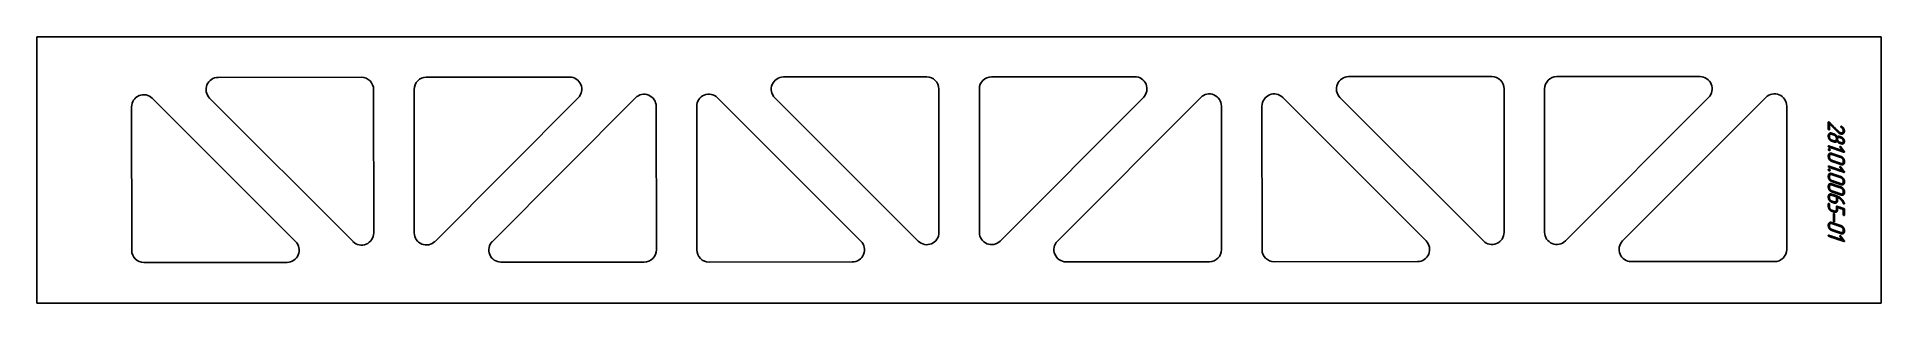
# Model space of a CAD drawing. Header units: millimetres. Extents: x 32 to 2308, y 66 to 394.
import ezdxf

# ---------------------------------------------------------------- set-up
doc = ezdxf.new("R2010")
doc.units = ezdxf.units.MM
doc.linetypes.add('K5LT_BASIC', pattern=[0])
doc.layers.add('Engraving', color=7, linetype='Continuous')

msp = doc.modelspace()

# ---------------------------------------------------------------- linework, layer by layer
at = {"color": 143, "linetype": 'K5LT_BASIC', "lineweight": 25, "true_color": 0x33acca}
for p, q in [((32.2, 66.1), (32.2, 394.2)), ((2307.9, 394.2), (32.2, 394.2)), ((2307.9, 66.1), (2307.9, 394.2)), ((255.9, 344.3), (432.7, 344.4)), ((512.7, 344.5), (689.5, 344.7)), ((953.3, 344.8), (1130.2, 344.9)), ((1210.2, 345), (1387, 345.1)), ((1650.8, 345.2), (1827.7, 345.2)), ((1907.7, 345.2), (2084.5, 345.2)), ((422.3, 142), (245.3, 318.7)), ((447.7, 329.4), (447.8, 152.7)), ((497.8, 152.7), (497.7, 329.5)), ((700.1, 319.1), (523.5, 142.1)), ((594.2, 142.2), (770.8, 319.1)), ((872, 319.2), (1049, 142.5)), ((1119.7, 142.5), (942.8, 319.2)), ((1145.2, 329.9), (1145.3, 153.2)), ((1195.3, 153.2), (1195.2, 330)), ((1397.6, 319.5), (1220.9, 142.6)), ((1291.6, 142.6), (1468.3, 319.5)), ((1569.5, 319.5), (1746.4, 142.8)), ((1817.1, 142.8), (1640.2, 319.6)), ((1842.7, 330.2), (1842.7, 153.4)), ((1892.7, 153.4), (1892.7, 330.2)), ((2095.1, 319.6), (1918.3, 142.8)), ((1989, 142.8), (2165.8, 319.6)), ((149.2, 131.1), (149, 308)), ((174.6, 318.6), (351.5, 142)), ((796.4, 308.5), (796.6, 131.7)), ((846.6, 131.7), (846.4, 308.6)), ((1493.9, 308.9), (1494, 132.1)), ((1544, 132.1), (1543.9, 308.9)), ((2191.4, 309), (2191.4, 132.2)), ((341, 116.3), (164.2, 116.2)), ((781.6, 116.7), (604.8, 116.6)), ((1038.4, 116.9), (861.6, 116.7)), ((1479, 117.1), (1302.2, 117)), ((1735.8, 117.2), (1559, 117.1)), ((2176.4, 117.2), (1999.6, 117.2)), ((2307.9, 66.1), (32.2, 66.1))]:
    msp.add_line(p, q, dxfattribs=at)
for centre, start, end in [((255.9, 329.3), 90.0499, 225.0549), ((432.7, 329.4), 0.0499, 90.0499), ((512.7, 329.5), 90.0499, 180.0499), ((689.5, 329.7), 315.045, 90.0499), ((953.4, 329.8), 90.03, 225.035), ((1130.2, 329.9), 0.03, 90.03), ((1210.2, 330), 90.03, 180.03), ((1387, 330.1), 315.025, 90.03), ((1650.8, 330.2), 90.01, 225.015), ((1827.7, 330.2), 0.01, 90.01), ((1907.7, 330.2), 90.01, 180.01), ((2084.5, 330.2), 315.005, 90.01), ((164, 308), 45.0549, 180.0599), ((781.4, 308.5), 0.04, 135.045), ((861.4, 308.6), 45.035, 180.04), ((1478.9, 308.9), 0.02, 135.025), ((1558.9, 308.9), 45.015, 180.02), ((2176.4, 309), 0, 135.005), ((340.9, 131.3), 270.0599, 45.0549), ((432.8, 152.6), 225.0549, 0.0499), ((512.8, 152.7), 180.0499, 315.045), ((604.8, 131.6), 135.045, 270.04), ((1038.4, 131.9), 270.04, 45.035), ((1130.3, 153.1), 225.035, 0.03), ((1210.3, 153.2), 180.03, 315.025), ((1302.2, 132), 135.025, 270.02), ((1735.8, 132.2), 270.02, 45.015), ((1827.7, 153.4), 225.015, 0.01), ((1907.7, 153.4), 180.01, 315.005), ((1999.6, 132.2), 135.005, 270), ((164.2, 131.2), 180.0599, 270.0599), ((781.6, 131.7), 270.04, 0.04), ((861.6, 131.7), 180.04, 270.04), ((1479, 132.1), 270.02, 0.02), ((1559, 132.1), 180.02, 270.02), ((2176.4, 132.2), 270, 0)]:
    msp.add_arc(centre, 15, start, end, dxfattribs=at)
at = {"layer": 'Engraving', "color": 143, "linetype": 'K5LT_BASIC', "lineweight": 25, "true_color": 0x33acca}
for points, knots in [([(2242.8, 280.5), (2242.8, 284.8), (2242.8, 289), (2242.8, 289.3), (2243, 289.4), (2243.2, 289.6), (2243.5, 289.5), (2243.7, 289.4), (2243.9, 289.2), (2249.8, 283.3), (2255.7, 277.4), (2256, 277.2), (2256.2, 276.9), (2256.5, 276.7), (2256.7, 276.6), (2257.3, 276.2), (2257.8, 276), (2259.2, 275.5), (2260.2, 276.4), (2260.7, 276.7), (2261, 277.3), (2261.2, 277.9), (2261.2, 278.6), (2261.2, 279.6), (2260.7, 280.6), (2260.1, 281.7), (2258.8, 282.7), (2258.6, 282.8), (2258.5, 283), (2258.4, 283.2), (2258.3, 283.5), (2258.3, 283.8), (2258.5, 283.9), (2258.7, 284.1), (2259, 284), (2259.2, 283.9), (2259.3, 283.8), (2261, 282.6), (2261.9, 281.1), (2262.7, 279.7), (2262.7, 278.2), (2262.7, 276.2), (2261.3, 275.1), (2259.8, 273.9), (2257.8, 274.6), (2257.1, 274.8), (2256.4, 275.2), (2255.8, 275.7), (2254.9, 276.5), (2249.5, 281.8), (2244.2, 287.2), (2244.2, 283.6), (2244.2, 280), (2244.2, 279.8), (2244, 279.6), (2243.7, 279.5), (2243.5, 279.6), (2243.2, 279.7), (2243, 279.9), (2242.8, 280.2), (2242.8, 280.5)], [0, 0, 0, 3.047826, 3.047826, 3.226196, 3.226196, 3.425035, 3.425035, 3.570989, 3.570989, 9.561221, 9.561221, 9.825724, 9.825724, 10.050668, 10.050668, 10.473601, 10.473601, 11.396415, 11.396415, 11.832946, 11.832946, 12.317549, 12.317549, 13.072233, 13.072233, 14.062635, 14.062635, 14.240973, 14.240973, 14.40613, 14.40613, 14.588981, 14.588981, 14.779051, 14.779051, 14.881829, 14.881829, 16.249197, 16.249197, 17.325971, 17.325971, 18.610175, 18.610175, 19.935785, 19.935785, 20.483021, 20.483021, 21.195978, 21.195978, 26.62229, 26.62229, 29.191003, 29.191003, 29.365522, 29.365522, 29.547183, 29.547183, 29.763638, 29.763638, 30, 30, 30]), ([(2247, 265.6), (2245.3, 266.2), (2244, 267.9), (2242.8, 269.6), (2242.8, 271.3), (2242.8, 272.1), (2242.8, 272.8), (2242.8, 274.4), (2244, 275.3), (2245.2, 276.2), (2247, 275.6), (2248.5, 275.1), (2249.9, 274.6), (2251, 274.2), (2252, 273.3), (2253, 272.4), (2253.7, 271), (2254.3, 271.6), (2255.1, 271.7), (2256, 271.8), (2257, 271.5), (2257.7, 271.2), (2258.4, 271), (2260.1, 270.4), (2261.4, 268.7), (2262.1, 267.9), (2262.4, 267.1), (2262.5, 266.6), (2262.6, 266.2), (2262.6, 266), (2262.7, 265.7), (2262.7, 265.5), (2262.7, 265.3), (2262.7, 263.5), (2261.4, 262.7), (2260.8, 262.3), (2260.1, 262.2), (2259.7, 262.2), (2259.3, 262.2), (2259.1, 262.3), (2258.9, 262.3), (2258.6, 262.4), (2258.4, 262.5), (2257.7, 262.7), (2257, 263), (2255.9, 263.3), (2255.1, 264), (2254.3, 264.6), (2253.7, 265.7), (2253.2, 264.9), (2252.1, 264.6), (2251.1, 264.3), (2249.9, 264.7), (2248.5, 265.1), (2247, 265.6)], [0, 0, 0, 1.873598, 1.873598, 3.69261, 3.69261, 4.386884, 4.386884, 5.818535, 5.818535, 7.364988, 7.364988, 8.831065, 8.831065, 10.043454, 10.043454, 11.431214, 11.431214, 12.22177, 12.22177, 13.14885, 13.14885, 13.899491, 13.899491, 15.762312, 15.762312, 16.708293, 16.708293, 17.125443, 17.125443, 17.362221, 17.362221, 17.577677, 17.577677, 19.055802, 19.055802, 19.771228, 19.771228, 20.139764, 20.139764, 20.365597, 20.365597, 20.592941, 20.592941, 21.340886, 21.340886, 22.373032, 22.373032, 23.469845, 23.469845, 24.415003, 24.415003, 25.533412, 25.533412, 27, 27, 27]), ([(2247, 267.1), (2248.5, 266.6), (2249.9, 266.1), (2251.1, 265.7), (2251.9, 266.2), (2252.7, 266.8), (2252.7, 268), (2252.7, 268.7), (2252.7, 269.4), (2252.7, 270.6), (2251.9, 271.7), (2251.1, 272.8), (2249.9, 273.2), (2248.5, 273.7), (2247, 274.2), (2245.9, 274.5), (2245, 274), (2244.2, 273.4), (2244.2, 272.3), (2244.2, 271.6), (2244.2, 270.9), (2244.2, 269.7), (2245, 268.6), (2245.8, 267.5), (2247, 267.1)], [0, 0, 0, 1.329406, 1.329406, 2.254108, 2.254108, 3.148824, 3.148824, 3.778355, 3.778355, 4.877538, 4.877538, 6.009386, 6.009386, 7.338792, 7.338792, 8.260968, 8.260968, 9.137189, 9.137189, 9.766721, 9.766721, 10.866842, 10.866842, 12, 12, 12]), ([(2243.5, 258.4), (2243.1, 258.5), (2242.9, 258.8), (2242.8, 259), (2242.8, 259.4), (2242.8, 259.5), (2242.9, 259.8), (2243.1, 259.9), (2243.5, 259.8), (2251.9, 257), (2260.3, 254.1), (2258.7, 256.2), (2257.2, 258.2), (2257, 258.5), (2257, 258.8), (2257, 259.1), (2257.2, 259.2), (2257.4, 259.3), (2257.7, 259.2), (2257.8, 259.2), (2258.2, 258.9), (2260.3, 256), (2262.5, 253.2), (2262.7, 252.9), (2262.7, 252.6), (2262.7, 252.3), (2262.5, 252.2), (2262.3, 252), (2262, 252.1), (2252.7, 255.3), (2243.5, 258.4)], [0, 0, 0, 0.181151, 0.181151, 0.343934, 0.343934, 0.472146, 0.472146, 0.625059, 0.625059, 5.39951, 5.39951, 6.773407, 6.773407, 6.936544, 6.936544, 7.074093, 7.074093, 7.217588, 7.217588, 7.383484, 7.383484, 9.302301, 9.302301, 9.462957, 9.462957, 9.596849, 9.596849, 9.739807, 9.739807, 15, 15, 15]), ([(2244.9, 254.8), (2244.9, 254.4), (2244.6, 254.2), (2244.2, 253.9), (2243.8, 254.1), (2243.5, 254.2), (2243.1, 254.6), (2242.8, 255), (2242.8, 255.5), (2242.8, 256), (2243.1, 256.2), (2243.4, 256.4), (2243.8, 256.2), (2244.1, 256.1), (2244.5, 255.7), (2244.9, 255.3), (2244.9, 254.8)], [0, 0, 0, 0.855828, 0.855828, 1.74556, 1.74556, 2.805969, 2.805969, 3.96496, 3.96496, 4.876932, 4.876932, 5.801755, 5.801755, 6.76801, 6.76801, 8, 8, 8]), ([(2247, 240.7), (2245.3, 241.3), (2244, 243), (2242.8, 244.7), (2242.8, 246.5), (2242.8, 247.2), (2242.8, 247.9), (2242.8, 249.5), (2244, 250.4), (2245.2, 251.3), (2247, 250.7), (2252.7, 248.8), (2258.4, 246.8), (2260.1, 246.3), (2261.4, 244.6), (2262.7, 242.9), (2262.7, 241.1), (2262.7, 240.4), (2262.7, 239.7), (2262.7, 238), (2261.4, 237.1), (2260.2, 236.3), (2258.4, 236.9), (2252.7, 238.8), (2247, 240.7)], [0, 0, 0, 0.846521, 0.846521, 1.674424, 1.674424, 1.989042, 1.989042, 2.637777, 2.637777, 3.338641, 3.338641, 5.996422, 5.996422, 6.83575, 6.83575, 7.667338, 7.667338, 7.981955, 7.981955, 8.645972, 8.645972, 9.342219, 9.342219, 12, 12, 12]), ([(2257, 264.4), (2257.7, 264.1), (2258.4, 263.9), (2259.6, 263.5), (2260.4, 264), (2261.2, 264.6), (2261.2, 265.8), (2261.2, 266.9), (2260.4, 268.1), (2259.6, 269.2), (2258.4, 269.6), (2257.7, 269.8), (2257, 270.1), (2255.8, 270.5), (2255, 269.9), (2254.1, 269.4), (2254.1, 268.2), (2254.1, 267.1), (2255, 265.9), (2255.8, 264.8), (2257, 264.4)], [0, 0, 0, 0.718951, 0.718951, 1.697337, 1.697337, 2.634709, 2.634709, 3.797866, 3.797866, 5.000561, 5.000561, 5.719512, 5.719512, 6.697901, 6.697901, 7.635273, 7.635273, 8.789173, 8.789173, 10, 10, 10]), ([(2243.5, 233.5), (2243.1, 233.6), (2242.9, 233.9), (2242.8, 234.2), (2242.8, 234.5), (2242.8, 234.6), (2242.9, 234.9), (2243.1, 235.1), (2243.5, 235), (2251.9, 232.1), (2260.3, 229.3), (2258.7, 231.3), (2257.2, 233.3), (2257, 233.6), (2257, 233.9), (2257, 234.2), (2257.2, 234.3), (2257.4, 234.5), (2257.7, 234.4), (2257.8, 234.3), (2258.2, 234), (2260.3, 231.1), (2262.5, 228.3), (2262.7, 228), (2262.7, 227.7), (2262.7, 227.5), (2262.5, 227.3), (2262.3, 227.1), (2262, 227.3), (2252.7, 230.4), (2243.5, 233.5)], [0, 0, 0, 0.181151, 0.181151, 0.343934, 0.343934, 0.472146, 0.472146, 0.625059, 0.625059, 5.39951, 5.39951, 6.773407, 6.773407, 6.936544, 6.936544, 7.074093, 7.074093, 7.217588, 7.217588, 7.383484, 7.383484, 9.302301, 9.302301, 9.462957, 9.462957, 9.596849, 9.596849, 9.739807, 9.739807, 15, 15, 15]), ([(2244.9, 229.9), (2244.9, 229.5), (2244.6, 229.3), (2244.2, 229.1), (2243.8, 229.2), (2243.5, 229.3), (2243.1, 229.7), (2242.8, 230.1), (2242.8, 230.6), (2242.8, 231.1), (2243.1, 231.3), (2243.4, 231.5), (2243.8, 231.3), (2244.1, 231.3), (2244.5, 230.8), (2244.9, 230.4), (2244.9, 229.9)], [0, 0, 0, 0.855828, 0.855828, 1.74556, 1.74556, 2.805969, 2.805969, 3.96496, 3.96496, 4.876932, 4.876932, 5.801755, 5.801755, 6.76801, 6.76801, 8, 8, 8]), ([(2247, 242.2), (2252.7, 240.2), (2258.4, 238.3), (2259.6, 237.9), (2260.4, 238.5), (2261.2, 239), (2261.2, 240.2), (2261.2, 240.9), (2261.2, 241.6), (2261.2, 242.8), (2260.4, 243.9), (2259.6, 245), (2258.4, 245.4), (2252.7, 247.4), (2247, 249.3), (2245.9, 249.7), (2245, 249.1), (2244.2, 248.5), (2244.2, 247.4), (2244.2, 246.7), (2244.2, 246), (2244.2, 244.8), (2245, 243.7), (2245.8, 242.6), (2247, 242.2)], [0, 0, 0, 3.194824, 3.194824, 3.749556, 3.749556, 4.284872, 4.284872, 4.662943, 4.662943, 5.32312, 5.32312, 6.003067, 6.003067, 9.197891, 9.197891, 9.751896, 9.751896, 10.278148, 10.278148, 10.656218, 10.656218, 11.310094, 11.310094, 12, 12, 12]), ([(2247, 215.9), (2245.3, 216.5), (2244, 218.1), (2242.8, 219.8), (2242.8, 221.6), (2242.8, 222.3), (2242.8, 223), (2242.8, 224.7), (2244, 225.6), (2245.2, 226.4), (2247, 225.8), (2252.7, 223.9), (2258.4, 222), (2260.1, 221.4), (2261.4, 219.7), (2262.7, 218.1), (2262.7, 216.3), (2262.7, 215.6), (2262.7, 214.8), (2262.7, 213.1), (2261.4, 212.3), (2260.2, 211.4), (2258.4, 212), (2252.7, 213.9), (2247, 215.9)], [0, 0, 0, 0.846521, 0.846521, 1.674424, 1.674424, 1.989042, 1.989042, 2.637777, 2.637777, 3.338641, 3.338641, 5.996422, 5.996422, 6.83575, 6.83575, 7.667338, 7.667338, 7.981955, 7.981955, 8.645972, 8.645972, 9.342219, 9.342219, 12, 12, 12]), ([(2247, 203.2), (2245.3, 203.8), (2244, 205.4), (2242.8, 207.1), (2242.8, 208.9), (2242.8, 209.6), (2242.8, 210.3), (2242.8, 212), (2244, 212.9), (2245.2, 213.7), (2247, 213.1), (2252.7, 211.2), (2258.4, 209.3), (2260.1, 208.7), (2261.4, 207), (2262.7, 205.4), (2262.7, 203.6), (2262.7, 202.9), (2262.7, 202.1), (2262.7, 200.4), (2261.4, 199.6), (2260.2, 198.7), (2258.4, 199.3), (2252.7, 201.2), (2247, 203.2)], [0, 0, 0, 0.846521, 0.846521, 1.674424, 1.674424, 1.989042, 1.989042, 2.637777, 2.637777, 3.338641, 3.338641, 5.996422, 5.996422, 6.83575, 6.83575, 7.667338, 7.667338, 7.981955, 7.981955, 8.645972, 8.645972, 9.342219, 9.342219, 12, 12, 12]), ([(2247, 217.3), (2252.7, 215.4), (2258.4, 213.4), (2259.6, 213), (2260.4, 213.6), (2261.2, 214.1), (2261.2, 215.3), (2261.2, 216), (2261.2, 216.7), (2261.2, 217.9), (2260.4, 219), (2259.6, 220.2), (2258.4, 220.6), (2252.7, 222.5), (2247, 224.4), (2245.9, 224.8), (2245, 224.2), (2244.2, 223.7), (2244.2, 222.5), (2244.2, 221.8), (2244.2, 221.1), (2244.2, 220), (2245, 218.8), (2245.8, 217.7), (2247, 217.3)], [0, 0, 0, 3.194824, 3.194824, 3.749556, 3.749556, 4.284872, 4.284872, 4.662943, 4.662943, 5.32312, 5.32312, 6.003067, 6.003067, 9.197891, 9.197891, 9.751896, 9.751896, 10.278148, 10.278148, 10.656218, 10.656218, 11.310094, 11.310094, 12, 12, 12]), ([(2247, 204.6), (2252.7, 202.7), (2258.4, 200.7), (2259.6, 200.3), (2260.4, 200.9), (2261.2, 201.4), (2261.2, 202.6), (2261.2, 203.3), (2261.2, 204), (2261.2, 205.2), (2260.4, 206.3), (2259.6, 207.5), (2258.4, 207.9), (2252.7, 209.8), (2247, 211.7), (2245.9, 212.1), (2245, 211.5), (2244.2, 211), (2244.2, 209.8), (2244.2, 209.1), (2244.2, 208.4), (2244.2, 207.3), (2245, 206.1), (2245.8, 205), (2247, 204.6)], [0, 0, 0, 3.194824, 3.194824, 3.749556, 3.749556, 4.284872, 4.284872, 4.662943, 4.662943, 5.32312, 5.32312, 6.003067, 6.003067, 9.197891, 9.197891, 9.751896, 9.751896, 10.278148, 10.278148, 10.656218, 10.656218, 11.310094, 11.310094, 12, 12, 12]), ([(2253.4, 198.3), (2256.3, 197.3), (2258.8, 194.9), (2261.5, 192.4), (2262.6, 189), (2262.7, 188.8), (2262.7, 188.7), (2262.7, 188.4), (2262.5, 188.3), (2262.2, 188.2), (2261.9, 188.3), (2261.7, 188.3), (2261.6, 188.5), (2261.4, 188.6), (2261.3, 188.9), (2261.2, 189.1), (2261.2, 189.3), (2261.1, 189.4), (2261, 189.6), (2260.9, 190), (2260.7, 190.3), (2260.4, 191), (2260, 191.6), (2259.3, 192.7), (2258, 194), (2257.2, 194.8), (2256.1, 195.5), (2255.1, 196.3), (2254.1, 196.6), (2254.1, 194.5), (2254.1, 192.4), (2254.1, 190.6), (2252.9, 189.7), (2251.7, 188.9), (2249.9, 189.5), (2248.5, 190), (2247, 190.5), (2245.3, 191.1), (2244, 192.8), (2242.8, 194.4), (2242.8, 196.2), (2242.8, 196.9), (2242.8, 197.6), (2242.8, 199.3), (2244, 200.2), (2245.2, 201), (2247, 200.4), (2250.2, 199.4), (2253.4, 198.3)], [0, 0, 0, 2.498316, 2.498316, 5.262484, 5.262484, 5.387819, 5.387819, 5.576565, 5.576565, 5.780812, 5.780812, 5.94013, 5.94013, 6.158112, 6.158112, 6.282716, 6.282716, 6.433855, 6.433855, 6.733626, 6.733626, 7.321232, 7.321232, 8.511503, 8.511503, 9.467261, 9.467261, 10.342598, 10.342598, 11.992145, 11.992145, 13.165958, 13.165958, 14.387907, 14.387907, 15.553255, 15.553255, 17.042108, 17.042108, 18.487785, 18.487785, 19.039603, 19.039603, 20.17753, 20.17753, 21.406839, 21.406839, 24, 24, 24]), ([(2247, 179.2), (2245.3, 179.8), (2244, 181.5), (2242.8, 183.2), (2242.8, 184.9), (2242.8, 186.7), (2242.8, 188.5), (2242.8, 188.8), (2243, 188.9), (2243.2, 189), (2243.5, 188.9), (2243.6, 188.9), (2243.9, 188.6), (2244.2, 188.3), (2244.2, 188), (2244.2, 186.2), (2244.2, 184.4), (2244.2, 183.3), (2245, 182.1), (2245.8, 181), (2247, 180.6), (2248.5, 180.2), (2249.9, 179.7), (2251.1, 179.3), (2251.9, 179.8), (2252.7, 180.4), (2252.7, 181.5), (2252.7, 183.3), (2252.7, 185.1), (2252.7, 185.8), (2253.4, 185.6), (2257.7, 184.1), (2262, 182.7), (2262.7, 182.4), (2262.7, 181.7), (2262.7, 178.2), (2262.7, 174.6), (2262.7, 174.4), (2262.4, 174.2), (2262.2, 174.1), (2262, 174.1), (2261.7, 174.2), (2261.5, 174.5), (2261.2, 174.8), (2261.2, 175.1), (2261.2, 178.3), (2261.2, 181.5), (2257.7, 182.7), (2254.1, 183.9), (2254.1, 182.5), (2254.1, 181.1), (2254.1, 179.3), (2252.9, 178.5), (2251.6, 177.7), (2249.9, 178.2), (2248.5, 178.7), (2247, 179.2)], [0, 0, 0, 1.351228, 1.351228, 2.662779, 2.662779, 3.922788, 3.922788, 4.107001, 4.107001, 4.292735, 4.292735, 4.485615, 4.485615, 4.734631, 4.734631, 5.994173, 5.994173, 6.866386, 6.866386, 7.769938, 7.769938, 8.830137, 8.830137, 9.565925, 9.565925, 10.270982, 10.270982, 11.530524, 11.530524, 11.910709, 11.910709, 15.09852, 15.09852, 15.55144, 15.55144, 18.061409, 18.061409, 18.233297, 18.233297, 18.412253, 18.412253, 18.625478, 18.625478, 18.858232, 18.858232, 21.116357, 21.116357, 23.772239, 23.772239, 24.780872, 24.780872, 25.83696, 25.83696, 26.939275, 26.939275, 28, 28, 28]), ([(2252.7, 197.1), (2249.9, 198.1), (2247, 199), (2245.9, 199.4), (2245, 198.8), (2244.2, 198.3), (2244.2, 197.1), (2244.2, 196.4), (2244.2, 195.7), (2244.2, 194.5), (2245, 193.4), (2245.8, 192.3), (2247, 191.9), (2248.5, 191.4), (2249.9, 190.9), (2251.1, 190.5), (2251.9, 191.1), (2252.7, 191.6), (2252.7, 192.8), (2252.7, 195), (2252.7, 197.1)], [0, 0, 0, 2.151609, 2.151609, 2.897861, 2.897861, 3.606926, 3.606926, 4.116362, 4.116362, 5.006613, 5.006613, 5.923599, 5.923599, 6.999394, 6.999394, 7.74769, 7.74769, 8.471721, 8.471721, 10, 10, 10]), ([(2247, 155.6), (2245.3, 156.1), (2244, 157.8), (2242.8, 159.5), (2242.8, 161.3), (2242.8, 162), (2242.8, 162.7), (2242.8, 164.3), (2244, 165.2), (2245.2, 166.1), (2247, 165.5), (2252.7, 163.6), (2258.4, 161.7), (2260.1, 161.1), (2261.4, 159.4), (2262.7, 157.7), (2262.7, 155.9), (2262.7, 155.2), (2262.7, 154.5), (2262.7, 152.8), (2261.4, 151.9), (2260.2, 151.1), (2258.4, 151.7), (2252.7, 153.6), (2247, 155.6)], [0, 0, 0, 0.846521, 0.846521, 1.674424, 1.674424, 1.989042, 1.989042, 2.637777, 2.637777, 3.338641, 3.338641, 5.996422, 5.996422, 6.83575, 6.83575, 7.667338, 7.667338, 7.981955, 7.981955, 8.645972, 8.645972, 9.342219, 9.342219, 12, 12, 12]), ([(2247, 157), (2252.7, 155), (2258.4, 153.1), (2259.6, 152.7), (2260.4, 153.3), (2261.2, 153.8), (2261.2, 155), (2261.2, 155.7), (2261.2, 156.4), (2261.2, 157.6), (2260.4, 158.7), (2259.6, 159.8), (2258.4, 160.2), (2252.7, 162.2), (2247, 164.1), (2245.9, 164.5), (2245, 163.9), (2244.2, 163.3), (2244.2, 162.2), (2244.2, 161.5), (2244.2, 160.8), (2244.2, 159.6), (2245, 158.5), (2245.8, 157.4), (2247, 157)], [0, 0, 0, 3.194824, 3.194824, 3.749556, 3.749556, 4.284872, 4.284872, 4.662943, 4.662943, 5.32312, 5.32312, 6.003067, 6.003067, 9.197891, 9.197891, 9.751896, 9.751896, 10.278148, 10.278148, 10.656218, 10.656218, 11.310094, 11.310094, 12, 12, 12]), ([(2249.2, 167.4), (2249.2, 171.6), (2249.2, 175.9), (2249.2, 176.2), (2249.4, 176.4), (2249.6, 176.5), (2249.9, 176.4), (2250, 176.3), (2250.3, 176), (2250.6, 175.8), (2250.6, 175.4), (2250.6, 171.2), (2250.6, 166.9), (2250.6, 166.6), (2250.4, 166.5), (2250.1, 166.3), (2249.9, 166.4), (2249.6, 166.5), (2249.4, 166.8), (2249.2, 167), (2249.2, 167.4)], [0, 0, 0, 3.94619, 3.94619, 4.18756, 4.18756, 4.430856, 4.430856, 4.683549, 4.683549, 5.009861, 5.009861, 8.956051, 8.956051, 9.181245, 9.181245, 9.415662, 9.415662, 9.694987, 9.694987, 10, 10, 10]), ([(2243.5, 148.3), (2243.1, 148.4), (2242.9, 148.7), (2242.8, 149), (2242.8, 149.3), (2242.8, 149.4), (2242.9, 149.7), (2243.1, 149.9), (2243.5, 149.8), (2251.9, 146.9), (2260.3, 144.1), (2258.7, 146.1), (2257.2, 148.1), (2257, 148.4), (2257, 148.7), (2257, 149), (2257.2, 149.1), (2257.4, 149.3), (2257.7, 149.2), (2257.8, 149.1), (2258.2, 148.8), (2260.3, 145.9), (2262.5, 143.1), (2262.7, 142.8), (2262.7, 142.5), (2262.7, 142.3), (2262.5, 142.1), (2262.3, 141.9), (2262, 142.1), (2252.7, 145.2), (2243.5, 148.3)], [0, 0, 0, 0.181151, 0.181151, 0.343934, 0.343934, 0.472146, 0.472146, 0.625059, 0.625059, 5.39951, 5.39951, 6.773407, 6.773407, 6.936544, 6.936544, 7.074093, 7.074093, 7.217588, 7.217588, 7.383484, 7.383484, 9.302301, 9.302301, 9.462957, 9.462957, 9.596849, 9.596849, 9.739807, 9.739807, 15, 15, 15])]:
    msp.add_open_spline(points, degree=2, knots=knots, dxfattribs=at)

doc.saveas('drawing.dxf')
